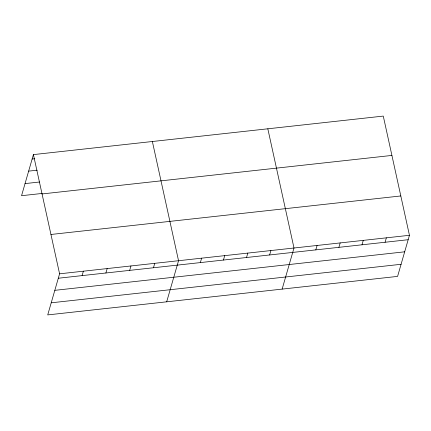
<?xml version="1.0" encoding="UTF-8"?>
<svg xmlns="http://www.w3.org/2000/svg" width="431" height="431" viewBox="0 0 431 431"><rect width="100%" height="100%" fill="white"/><g stroke="black" fill="none" stroke-linecap="round" stroke-linejoin="round"><path stroke-width="0.65" d="M33.413 154.605L59.586 273.814L47.722 314.91L397.587 276.395L409.45 235.294L383.278 116.09L33.413 154.605L21.55 195.706L42.039 193.454M82.1 275.614L83.377 271.191M105.891 272.99L107.168 268.572M129.683 270.372L130.959 265.954M153.474 267.753L154.751 263.336M166.678 301.819L178.542 260.717L152.369 141.508M200.356 262.592L201.633 258.174M223.447 260.049L224.723 255.631M246.537 257.506L247.814 253.089M269.628 254.963L270.905 250.546M282.133 289.104L293.996 248.003L267.823 128.799M315.81 249.878L317.087 245.46M338.901 247.34L340.178 242.917M361.992 244.797L363.268 240.379M385.082 242.254L386.359 237.837M32.136 159.028L34.782 158.732M28.645 171.129L37.233 170.186M25.046 183.601L39.582 182.001M42.049 193.945L391.914 155.424M50.95 234.475L400.814 195.954M59.586 273.814L409.45 235.294M58.309 278.232L408.173 239.711M54.818 290.338L404.682 251.817M51.214 302.81L401.083 264.289"/></g></svg>
